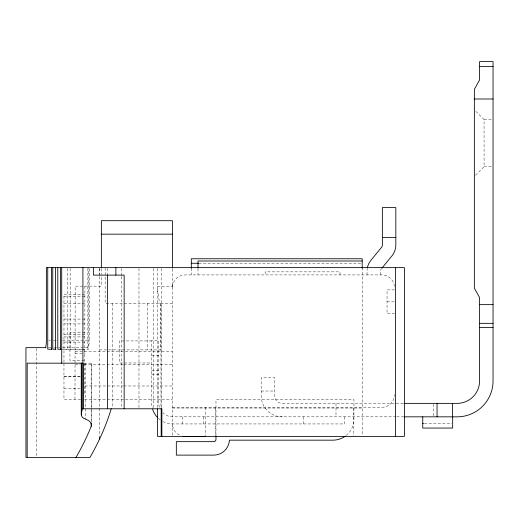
<?xml version="1.0" encoding="UTF-8"?>
<svg xmlns="http://www.w3.org/2000/svg" width="519" height="519" viewBox="0 0 519 519"><rect width="100%" height="100%" fill="white"/><g stroke="black" fill="none" stroke-linecap="round" stroke-linejoin="round"><path stroke-width="0.39" stroke-dasharray="2.6 1.95" d="M475.495 175.253L484.078 166.67L484.078 119.558L474.353 109.833M74.626 388.335L75.184 387.81M74.989 399.442L75.184 286.144L101.361 286.144L101.361 274.947M484.078 119.558L491.551 119.558M484.078 166.67L493.05 166.67M198.822 263.256L361.373 263.256M157.445 286.228L172.405 286.228L172.561 285.651L172.405 287.636A12.716 12.716 0 0 1 185.121 274.921L381.802 274.921A12.716 12.716 0 0 1 394.518 287.636M394.518 289.881L387.038 289.881L387.038 313.813L394.518 313.813M84.908 294.202L63.967 294.202L63.967 361.827M63.967 296.647L84.908 296.647M387.038 301.844L394.518 301.844M172.405 303.343L105.149 303.343L105.149 267.635M63.967 303.719L84.908 303.719M63.967 319.088L84.908 319.088M63.967 323.908L84.908 323.908M84.908 332.595L69.948 332.595L69.948 360.556L84.908 360.556M63.967 334.541L84.908 334.541M63.967 336.922L84.908 336.922M48.818 340.166L50.44 340.166M53.684 340.166L56.928 340.166M62.598 340.172L89.339 340.172L89.32 268.44M151.652 340.925L119.493 340.925L119.493 362.982L151.652 362.982M63.967 342.118L84.908 342.118M48.429 347.652L50.946 347.652M53.976 347.652L59.828 347.652M62.656 347.652L87.685 347.509A7.85 2.108 89.6 0 0 88.425 346.439A7.545 2.005 89.8 0 0 89.19 343.091A7.285 1.901 90 0 0 89.333 340.172M61.404 349.222L82.06 349.222M82.268 349.222L88.691 349.222L88.691 268.44M63.967 349.851L84.908 349.851M99.577 349.897L160.527 349.897L160.527 303.343M75.184 351.538L124.605 351.538M125.416 351.538L172.405 351.538M75.184 353.569L84.908 353.569M151.652 355.509L158.756 355.509M84.039 363.17L91.487 363.17L91.487 422.46M75.184 364.598L80.049 364.598M84.097 364.598L122.984 364.598M123.794 364.598L172.405 364.598M151.652 370.462L158.756 370.462M151.652 374.205L158.756 374.205M63.967 376.71L80.075 376.71M63.967 376.82L80.075 376.82M84.908 385.98L122.984 385.98M123.794 385.98L172.405 385.98M63.967 388.335L80.16 388.335M261.213 391.028L274.674 391.028M80.627 399.442L63.967 399.442L63.967 362.489M84.526 399.442L172.405 399.442M403.244 403.367L282.154 403.367A7.48 7.48 0 0 1 274.674 395.893L274.674 377.683L261.213 377.683L261.213 395.893A20.942 20.942 0 0 0 282.154 416.828M172.405 407.331L381.802 407.331A12.716 12.716 0 0 0 394.518 394.615M161.188 408.044L161.863 408.044M172.405 408.044L362.184 408.044M395.952 416.828L172.593 416.828A13.838 13.838 0 0 1 162.81 412.78M396.717 416.828L403.244 416.828M424.38 423.562L451.932 423.562M157.445 289.284L159.58 303.343M433.222 404.158L433.222 416.037M380.498 274.921L380.498 271.184A3.737 3.737 0 0 1 381.342 268.81M367.037 274.921L367.037 271.184A17.198 17.198 0 0 1 367.199 268.829M362.184 267.635L362.184 435.577M353.238 408.044L353.238 435.577M344.603 416.828L344.603 423.939L172.593 423.939A20.942 20.942 0 0 1 163.089 421.655M339.964 274.921L339.964 271.859L265.177 271.859L265.177 274.921M336.001 403.367L336.001 416.828M303.466 416.828L303.466 423.939M215.969 435.441L215.969 399.669L353.945 399.669L353.945 419.222A20.942 20.942 0 0 1 346.355 435.357M215.255 408.044L215.255 436.388M205.31 407.331L205.31 435.649M203.253 416.828L203.253 423.939M198.011 268.44L198.011 274.921M191.297 268.258L191.297 274.921M182.318 416.828L182.318 423.939M172.405 268.894L172.405 435.577M161.188 268.44L161.188 408.129M160.974 303.343L160.974 408.168M157.445 268.44L157.445 408.129M153.715 268.433L153.715 407.986M147.435 303.343L147.435 349.897M138.982 268.433L138.982 407.986M121.407 268.44L121.407 275.699M121.407 276.504L121.407 407.986M112.694 303.343L112.694 407.986M107.563 268.44L107.563 274.084M101.361 268.55L101.361 274.149M99.706 268.381L99.706 274.363M99.577 268.44L99.577 275.699M99.577 276.504L99.577 437.394M91.182 363.17L91.182 407.739M91.182 408.55L91.182 420.708M87.867 268.44L87.867 349.222M85.784 363.17L85.784 419.261M84.908 286.144L84.74 390.054A13.442 3.477 -90 0 1 84.312 393.408M70.169 268.44L70.169 349.222M67.807 268.44L67.807 349.222M36.434 348.457L36.434 456.597M159.437 407.272A13.838 13.838 0 0 1 158.756 402.997L158.756 340.548L151.652 340.548L151.652 402.997A20.942 20.942 0 0 0 152.677 409.465M160.287 419.936A20.942 20.942 0 0 1 157.789 417.801M179.347 435.078A12.716 12.716 0 0 1 172.405 423.744"/><path stroke-width="0.78" d="M76.014 457.401A1026.186 418.106 -3.8 0 0 91.182 426.378A22.252 9.07 -3.8 0 0 91.487 424.86C91.169 421.045 86.933 419.793 83.987 418.45C79.848 416.705 81.561 411.969 82.476 408.79L161.863 408.79L161.863 436.388M381.848 268.2L391.923 255.919A17.198 17.198 0 0 0 395.828 245.007L395.828 207.619L382.367 207.619L382.367 245.007A3.737 3.737 0 0 1 381.517 247.381L370.936 260.272A17.198 17.198 0 0 0 367.322 268.051M479.588 66.607L493.05 66.607M474.353 98.993L493.05 98.993M101.361 234.166L172.405 234.166M382.367 237.533L395.828 237.533M362.184 261.012L198.011 261.012L198.011 267.921M191.297 263.256L198.589 263.256M479.588 304.64L493.05 304.64M479.588 323.337L493.05 323.337M479.588 327.612L493.05 327.612M46.029 347.652L25.95 347.652L25.95 457.401L89.982 457.401A1042.45 424.737 -3.8 0 0 99.577 439.016A1044.371 425.515 -3.8 0 0 111.222 408.79M51.757 349.222L47.748 349.222L47.748 267.635M55.935 349.222L52.769 349.222L52.769 267.635M60.957 349.222L57.784 349.222L57.784 267.635M403.977 403.367L457.155 403.367A22.434 22.434 0 0 0 479.588 380.933L479.588 297.549L474.353 288.123L474.353 89.346L479.588 79.92L479.588 61.599L493.05 61.599L493.05 380.933A35.895 35.895 0 0 1 457.155 416.828L403.977 416.828M422.751 423.562L423.485 423.562M205.31 436.46L185.121 436.46A12.716 12.716 0 0 1 183.129 436.304M452.665 416.828L452.665 428.052L422.751 428.052L422.751 416.828M452.549 403.367L452.549 416.828M437.056 403.367L437.056 416.828M395.51 267.635L395.51 436.388M362.184 268.258L362.184 258.767L191.297 258.767L191.297 268.258M215.969 436.232L215.969 439.411A2.245 2.245 0 0 1 213.724 441.656L176.33 441.656L176.33 455.118L213.724 455.118A15.706 15.706 0 0 0 229.411 440.164L333.01 440.164A20.942 20.942 0 0 0 345.317 436.161M172.405 268.167L172.405 220.705L101.361 220.705L101.361 267.752M161.188 408.79L161.188 436.388M157.445 408.907L157.445 436.388L404.463 436.388L404.463 267.635L46.379 267.635L46.392 340.166A7.519 1.096 90 0 1 45.289 347.626M124.151 408.79L124.151 275.109L93.433 275.109L93.433 267.635M115.867 267.635L115.867 275.109M107.563 274.895L107.563 408.79M99.577 437.394L99.577 439.016M91.487 423.257L91.487 424.86M91.182 423.134L91.182 426.378M83.15 408.79L83.15 363.17L27.189 363.17L27.189 457.401M82.917 267.635L82.917 408.79M81.412 363.17L81.412 413.851M81.256 363.17L81.256 414.817M61.716 267.635L61.716 363.17M60.6 267.635L60.6 349.222M55.578 267.635L55.578 349.222M51.433 267.635L51.433 349.222M157.328 417.328A20.942 20.942 0 0 1 152.677 409.465"/></g></svg>
